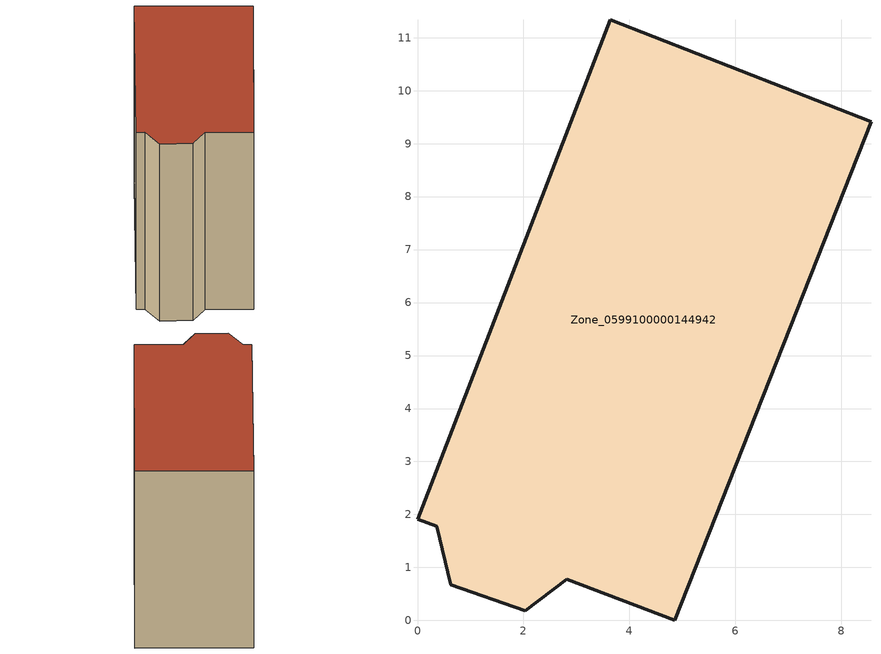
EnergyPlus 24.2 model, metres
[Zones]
Zone_0599100000144942
 floor ground (C_G): 2.03,0.18 0.63,0.67 0.36,1.78 0,1.91 3.64,11.34 8.56,9.41 4.86,0 2.82,0.78 z0
 wall outside (C_F): 0.63,0.67 2.03,0.18 2.82,0.78 4.86,0 8.56,9.41 3.64,11.34 0,1.91 0.36,1.78 0.63,0.67 z0:9.46
 roof outside (C_R): 3.64,11.34 0,1.91 0.36,1.78 0.63,0.67 2.03,0.18 2.82,0.78 4.86,0 8.56,9.41 z9.46
[BUILDING]
Pand.0599100000144942: North Axis=0; Terrain=City; Loads Convergence Tolerance Value=0.04; Temperature Convergence Tolerance Value=0.4; Solar Distribution=FullExterior; Maximum Number of Warmup Days=25; Minimum Number of Warmup Days=1
[Site:Location]
Rotterdam.The.Hague.AP_ZH_NLD Design_Conditions: Latitude=51.96; Longitude=4.45; Time Zone=1; Elevation=-4.5
[SITE:GROUNDTEMPERATURE:BUILDINGSURFACE]
18, 18, 18, 18, 18, 18, 18, 18, 18, 18, 18, 18
[MATERIAL] Thermal Absorptance=0.9; Solar Absorptance=0.7; Visible Absorptance=0.7
Name | Roughness | Thickness | Conductivity | Density | Specific Heat
G.TI.1946 | MediumSmooth | 0.15 | 1 | 540 | 1210
F.TI.1946 | Rough | 0.3 | 0.857143 | 1920 | 840
R.TI.1946 | MediumRough | 0.2 | 0.1 | 1500 | 1000
[CONSTRUCTION]
C_G: G.TI.1946
C_F: F.TI.1946
C_R: R.TI.1946
[ZONE]
Zone_0599100000144942: Type=1; Multiplier=1; Ceiling Height=Autocalculate; Volume=Autocalculate; Floor Area=autocalculate; Part of Total Floor Area=Yes
[ZONEINFILTRATION:DESIGNFLOWRATE]
Infil_Zone_0599100000144942: Zone or ZoneList or Space or SpaceList=Zone_0599100000144942; Schedule=AlwaysOn; Design Flow Rate Calculation Method=Flow/Area; Flow Rate per Floor Area=0.003; Constant Term Coefficient=1; Temperature Term Coefficient=0; Velocity Term Coefficient=0; Velocity Squared Term Coefficient=0
[HVACTEMPLATE:ZONE:IDEALLOADSAIRSYSTEM]
Zone_0599100000144942: Maximum Heating Supply Air Temperature=50; Minimum Cooling Supply Air Temperature=13; Maximum Heating Supply Air Humidity Ratio=0.0156; Minimum Cooling Supply Air Humidity Ratio=0.0077; Heating Limit=NoLimit; Cooling Limit=NoLimit; Dehumidification Control Type=ConstantSensibleHeatRatio; Cooling Sensible Heat Ratio=0.7; Dehumidification Setpoint=60; Humidification Control Type=None; Humidification Setpoint=30; Outdoor Air Method=None; Outdoor Air Flow Rate per Person=0.00944; Outdoor Air Flow Rate per Zone Floor Area=0; Outdoor Air Flow Rate per Zone=0; Demand Controlled Ventilation Type=None; Outdoor Air Economizer Type=NoEconomizer; Heat Recovery Type=None; Sensible Heat Recovery Effectiveness=0.7; Latent Heat Recovery Effectiveness=0.65
[ZONECONTROL:THERMOSTAT]
ThermostatControl_Zone_0599100000144942: Zone or ZoneList=Zone_0599100000144942; Control Type Schedule=DualSetpointControlType; Control 1=Thermostat_Zone_0599100000144942; Temperature Difference Between Cutout And Setpoint=0
[THERMOSTATSETPOINT:DUALSETPOINT]
Thermostat_Zone_0599100000144942: Heating Setpoint Temperature Schedule=HeatingSetpoint_Zone_0599100000144942; Cooling Setpoint Temperature Schedule=CoolingSetpoint_Zone_0599100000144942
[SCHEDULE:COMPACT]
HeatingSetpoint_Zone_0599100000144942: Through: 12/31, For: AllDays, Until: 24:00, 21
CoolingSetpoint_Zone_0599100000144942: Through: 12/31, For: AllDays, Until: 24:00, 24
DualSetpointControlType: Through: 12/31, For: AllDays, Until: 24:00, 4
AlwaysOn: Through: 12/31, For: AllDays, Until: 24:00, 1
